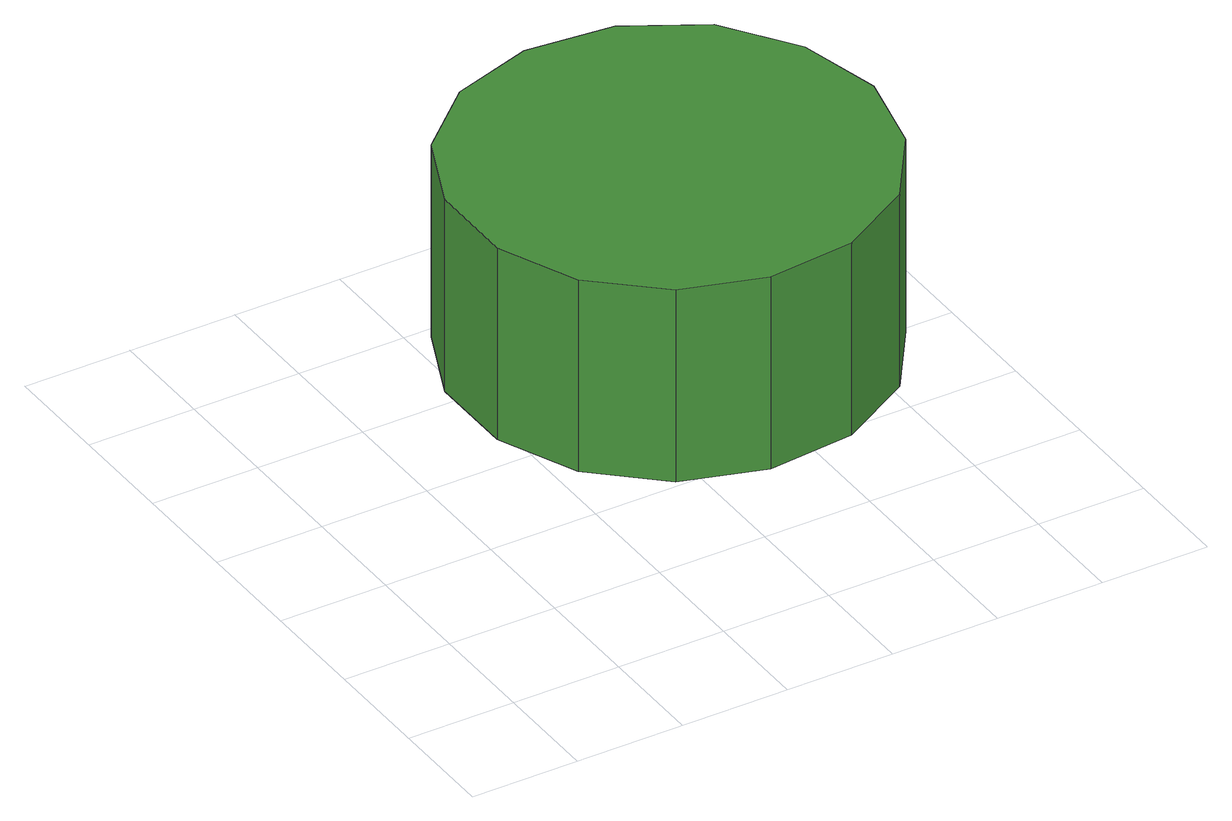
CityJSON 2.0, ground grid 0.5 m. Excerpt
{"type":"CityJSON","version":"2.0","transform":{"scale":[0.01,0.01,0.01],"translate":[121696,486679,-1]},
"CityObjects":{
"tree1":{"type":"SolitaryVegetationObject","attributes":{"function":"something"},"geometry":[{"type":"MultiSurface","lod":"1","boundaries":[[[0,1,2,3,4,5,6,7,8,9,10,11,12,13,14]],[[15,16,17,18,19,20,21,22,23,24,25,26,27,28,29]],[[0,29,28,1]],[[1,28,27,2]],[[2,27,26,3]],[[3,26,25,4]],[[4,25,24,5]],[[5,24,23,6]],[[6,23,22,7]],[[7,22,21,8]],[[8,21,20,9]],[[9,20,19,10]],[[10,19,18,11]],[[11,18,17,12]],[[12,17,16,13]],[[13,16,15,14]],[[14,15,29,0]]]}]},
"tree2":{"type":"SolitaryVegetationObject","attributes":{"function":"something"}},
"tree3":{"type":"SolitaryVegetationObject","attributes":{"function":"something"}},
"tree4":{"type":"SolitaryVegetationObject","attributes":{"function":"something"}}
},
"vertices":[
[286,188,173],[277,227,173],[254,260,173],[219,280,173],[178,284,173],[140,272,173],[110,245,173],[94,208,173],[94,167,173],[110,130,173],[140,103,173],[178,91,173],[219,95,173],[254,115,173],[277,148,173],[277,148,79],[254,115,79],[219,95,79],[178,91,79],[140,103,79],[110,130,79],[94,167,79],[94,208,79],[110,245,79],[140,272,79],[178,284,79],[219,280,79],[254,260,79],[277,227,79],[286,188,79]
]}
